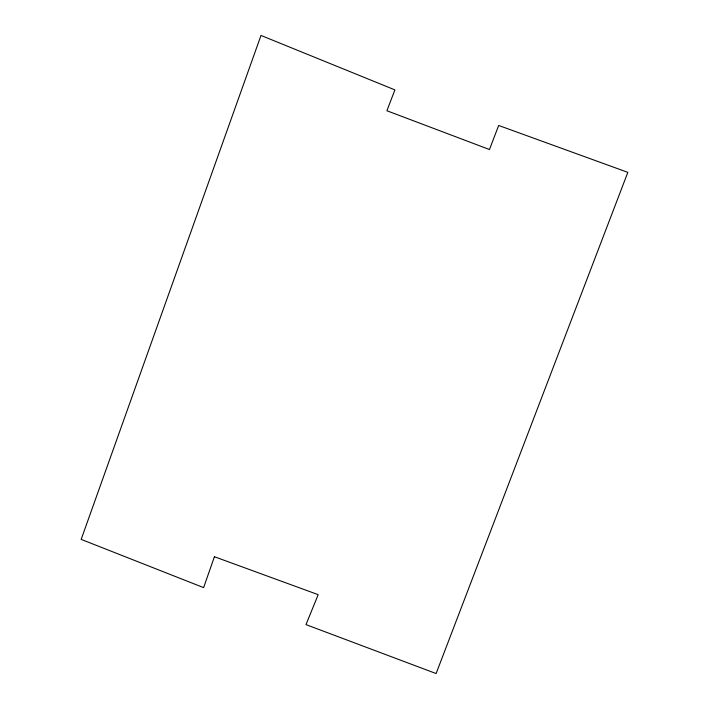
<?xml version="1.0" encoding="UTF-8"?>
<svg xmlns="http://www.w3.org/2000/svg" width="709" height="709" viewBox="0 0 709 709"><rect width="100%" height="100%" fill="white"/><g stroke="black" fill="none" stroke-linecap="round" stroke-linejoin="round"><path stroke-width="1.06" d="M214.419 556.733L203.616 587.628L81.163 539.389L261.001 35.45L394.904 89.892L386.901 110.746L489.458 149.519L498.675 125.466L627.837 172.358L436.106 673.55L305.978 624.611L318.19 594.665L214.419 556.733"/></g></svg>
